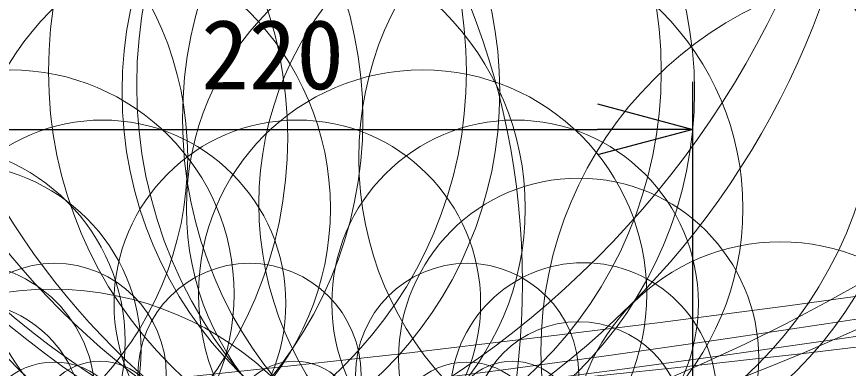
# Model space of a CAD drawing. Units: millimetres, scale not verified. Extents: x -11544 to 11819, y -1356 to 23431.
# Drawn here: x 21.12 to 42.91, y 74.51 to 83.72 of the extents above; entities that cross this region are included whole.
import ezdxf
from ezdxf.enums import TextEntityAlignment as Align

# ---------------------------------------------------------------- set-up
doc = ezdxf.new("R2010")
doc.units = ezdxf.units.MM
doc.header["$LTSCALE"] = 0.125
doc.layers.add('0-0_0', color=7, linetype='Continuous')
doc.layers.add('0-4_SUNPO', color=7, linetype='Continuous')
doc.layers.add('0-5_GAIKEI', color=1, linetype='Continuous', lineweight=18)
doc.styles.add('ＭＳ ゴシック', font='')
doc.styles.get('ＭＳ ゴシック').set_extended_font_data('MS Gothic')

# ---------------------------------------------------------------- blocks, each defined once
blk = doc.blocks.new('_Open30')
at = {"layer": '0-0_0'}
blk.add_line((0, 0), (-1, 0), dxfattribs=at)
blk.add_lwpolyline([(-1, 0.26795), (0, 0), (-1, -0.26795)], dxfattribs=at)
blk = doc.blocks.new('D3')
at = {"layer": '0-4_SUNPO'}
for p, q in [((103.3199, 194.9919), (103.3199, 203.5241)), ((83.8139, 202.2741), (100.8199, 202.2741))]:
    blk.add_line(p, q, dxfattribs=at)
at = {"layer": '0-4_SUNPO', "xscale": 2.5, "yscale": 2.5}
blk.add_blockref('_Open30', (103.3199, 202.2741), dxfattribs=at)
at = {"layer": '0-4_SUNPO', "style": 'ＭＳ ゴシック'}
blk.add_text('220', height=1.833, dxfattribs=at).set_placement((90.4419, 202.7741), align=Align.BOTTOM_LEFT)

msp = doc.modelspace()

# ---------------------------------------------------------------- linework, layer by layer
at = {"layer": '0-5_GAIKEI'}
for centre, radius in [((137.4109, 11750.2013), 11681.2817), ((39.9571, 932.4697), 863.1113), ((-30.2167, 606.8171), 535.408), ((17.5801, 606.8171), 535.408), ((-19.7288, 606.6086), 535.1995), ((38.0741, 606.6086), 535.1995), ((-26.4663, 522.5218), 452.0462), ((-23.4791, 522.5081), 452.0324), ((37.2431, 156.2534), 86.8969), ((35.9732, 134.349), 64.8771), ((18.8279, 129.1948), 58.898), ((36.8265, 129.1949), 58.898), ((-29.5777, 126.0072), 55.4848), ((-20.3676, 126.0116), 55.4892), ((36.8245, 123.9021), 53.731), ((36.8227, 122.7003), 52.6549), ((18.8794, 119.4654), 49.1684), ((36.775, 119.4654), 49.1685), ((37.24, 115.496), 46.1395), ((36.7609, 114.2125), 44.167), ((36.7592, 113.62), 43.4487), ((36.5869, 105.3239), 35.8455), ((36.4847, 94.5098), 24.4623), ((19.1691, 94.5609), 24.2623), ((36.4852, 94.5609), 24.2623), ((36.4204, 90.1962), 20.0226), ((37.3698, 88.7396), 19.3828), ((14.5753, 76.7509), 19.7935), ((36.1511, 81.9389), 11.8871), ((22.0245, 82.288), 10.8774), ((27.1275, 82.288), 10.8774), ((32.831, 82.288), 10.8774), ((23.423, 81.7601), 10.3496), ((28.5261, 81.7601), 10.3496), ((34.2295, 81.7601), 10.3496), ((19.4521, 81.0401), 10.7385), ((36.2023, 81.0401), 10.7385), ((16.9698, 80.039), 8.6297), ((38.6848, 80.0152), 8.6059), ((36.1038, 78.8174), 8.6393), ((22.0486, 78.6998), 7.2892), ((27.1517, 78.6998), 7.2892), ((32.8551, 78.6998), 7.2892), ((44.9183, 74.9522), 10.0677), ((20.9462, 76.4573), 5.8693), ((31.7527, 76.4573), 5.8693), ((23.3685, 76.212), 4.8011), ((28.4715, 76.212), 4.8011), ((34.175, 76.212), 4.8011), ((18.7911, 75.2155), 5.1692), ((19.5109, 74.9961), 4.8682), ((35.8412, 74.7748), 4.7163), ((41.1279, 72.3504), 5.4703), ((19.687, 73.7901), 3.4848), ((22.1144, 74.3355), 2.9243), ((27.2175, 74.3355), 2.9243), ((32.9209, 74.3355), 2.9243), ((35.9673, 73.7901), 3.4848), ((22.0333, 68.1625), 8.4189), ((35.8365, 72.9567), 2.7725), ((22.1028, 72.7169), 1.9542), ((23.3015, 73.0523), 1.6408), ((28.4046, 73.0523), 1.6408), ((32.9093, 72.7169), 1.9542), ((34.108, 73.0523), 1.6408)]:
    msp.add_circle(centre, radius, dxfattribs=at)
at = {"layer": '0-5_GAIKEI', "color": 7}
for centre, radius in [((21.9435, 91.3876), 21.5429), ((17.3793, 80.5506), 10.8409), ((19.729, 73.1191), 3.1408)]:
    msp.add_circle(centre, radius, dxfattribs=at)

# ---------------------------------------------------------------- block references
at = {"layer": '0-4_SUNPO'}
msp.add_blockref('D3', (-64.4897, -121.5057), dxfattribs=at)

doc.saveas('drawing.dxf')
